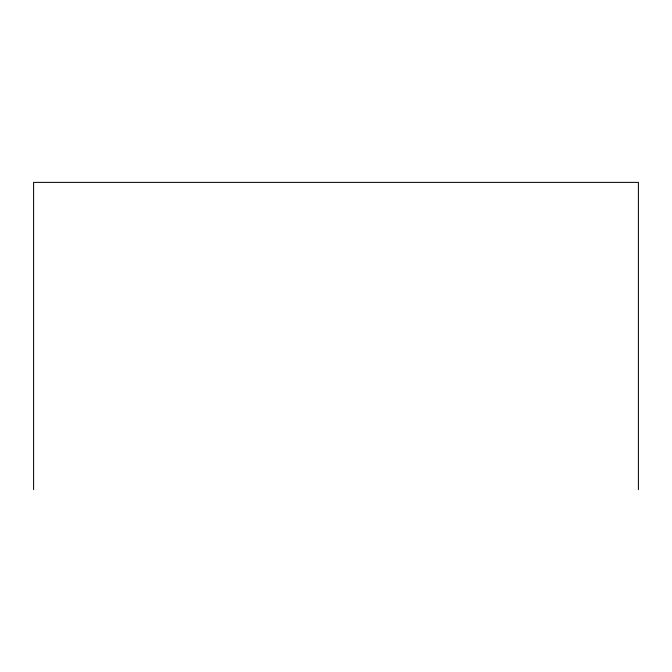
<?xml version="1.0" encoding="UTF-8"?>
<svg xmlns="http://www.w3.org/2000/svg" width="672" height="672" viewBox="0 0 672 672"><rect width="100%" height="100%" fill="white"/><g stroke="black" fill="none" stroke-linecap="round" stroke-linejoin="round"><path stroke-width="1.01" d="M638.4 489.611L638.4 182.389L33.6 182.389L33.6 489.611"/></g></svg>
